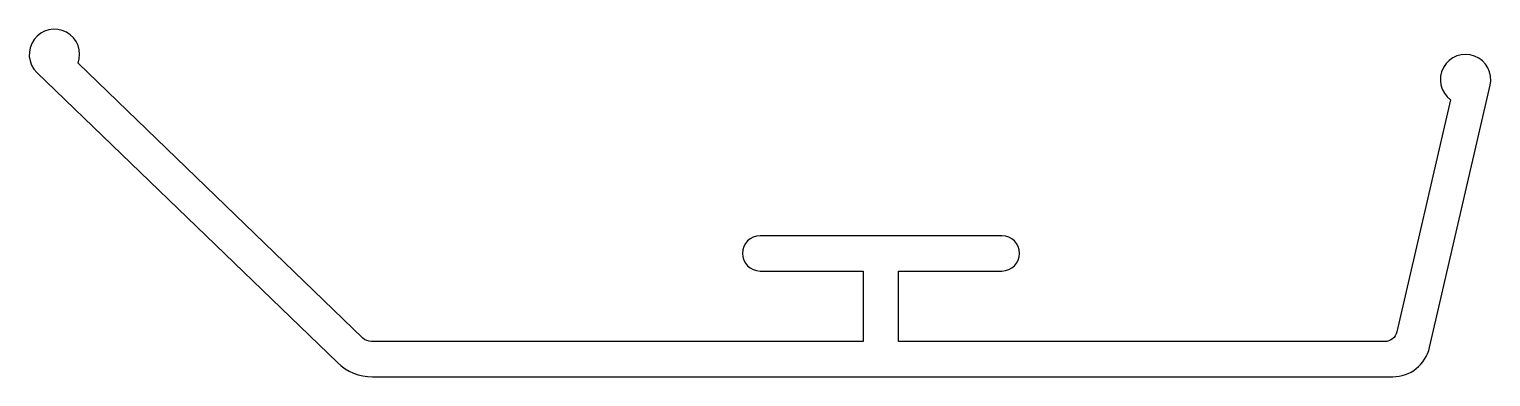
# Model space of a CAD drawing. Extents: x 439.7 to 497.7, y 244.1 to 257.9.
import ezdxf

# ---------------------------------------------------------------- set-up
doc = ezdxf.new("R2010")
doc.units = 0
doc.layers.add('ANA', color=220, linetype='CONTINUOUS')

msp = doc.modelspace()

# ---------------------------------------------------------------- linework, layer by layer
at = {"layer": 'ANA', "color": 0}
msp.add_lwpolyline([(496.143, 255.098), (494.017, 245.889, -0.349216), (493.529, 245.501), (474.239, 245.501), (474.239, 248.301), (478.339, 248.301, 1), (478.339, 249.701), (468.739, 249.701, 1), (468.739, 248.301), (472.839, 248.301), (472.839, 245.501), (453.322, 245.501, -0.19438), (452.974, 245.641), (441.676, 256.552, 1.849882), (440.044, 256.182), (451.973, 244.662, 0.19438), (453.362, 244.101), (493.848, 244.101, 0.349216), (495.309, 245.264), (497.713, 255.676, 1.849882)], format="xyb", close=True, dxfattribs=at)

doc.saveas('drawing.dxf')
